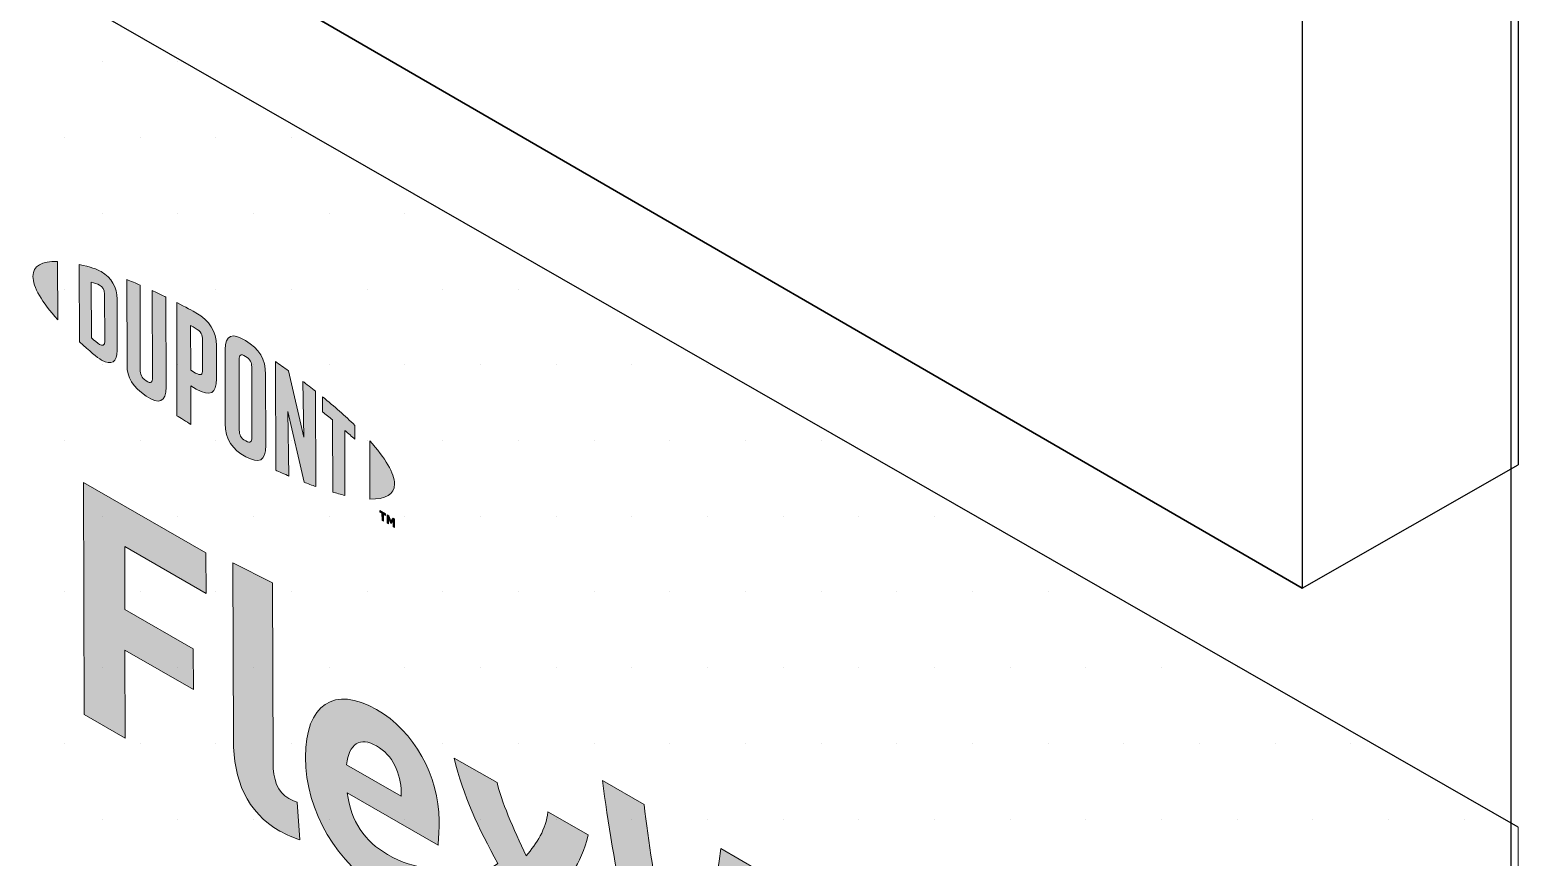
# Model space of a CAD drawing. Header units: inches. Extents: x -26 to 76, y -16 to 22.
# Drawn here: x 39.4603 to 39.8292, y -4.5281 to -4.3231 of the extents above; entities that cross this region are included whole.
import ezdxf

# ---------------------------------------------------------------- set-up
doc = ezdxf.new("R2010")
doc.units = ezdxf.units.IN
doc.header["$MEASUREMENT"] = 0
for name, color, linetype, lineweight in [('.ATI-HATCH', 7, 'Continuous', 0), ('G-ANNO-TTLB', 7, 'Continuous', 0), ('LOGOS', 7, 'Continuous', 0), ('T', 7, 'Continuous', 0), ('TYVEK', 7, 'Continuous', 0)]:
    doc.layers.add(name, color=color, linetype=linetype, lineweight=lineweight)

# ---------------------------------------------------------------- blocks, each defined once
blk = doc.blocks.new('Block_291')
at = {"layer": 'LOGOS', "true_color": 0x000000, "transparency": 33554687}
h = blk.add_hatch(color=18, dxfattribs=at)
h.dxf.hatch_style = 2
edge = h.paths.add_edge_path()
edge.add_spline(control_points=[(39.47376, -4.49276), (39.47376, -4.49276), (39.47362, -4.43525), (39.47362, -4.43525), (39.47362, -4.43525), (39.50397, -4.45268), (39.50397, -4.45268), (39.50397, -4.45268), (39.504, -4.4627), (39.504, -4.4627), (39.504, -4.4627), (39.48383, -4.45112), (39.48383, -4.45112), (39.48383, -4.45112), (39.48387, -4.46673), (39.48387, -4.46673), (39.48387, -4.46673), (39.50083, -4.47647), (39.50083, -4.47647), (39.50083, -4.47647), (39.50085, -4.48649), (39.50085, -4.48649), (39.50085, -4.48649), (39.4839, -4.47676), (39.4839, -4.47676), (39.4839, -4.47676), (39.48395, -4.49861), (39.48395, -4.49861), (39.48395, -4.49861), (39.47376, -4.49276), (39.47376, -4.49276)], knot_values=[0, 0, 0, 0, 1, 1, 1, 2, 2, 2, 3, 3, 3, 4, 4, 4, 5, 5, 5, 6, 6, 6, 7, 7, 7, 8, 8, 8, 9, 9, 9, 10, 10, 10, 10], degree=3, periodic=0)
h = blk.add_hatch(color=18, dxfattribs=at)
h.dxf.hatch_style = 2
edge = h.paths.add_edge_path()
edge.add_spline(control_points=[(39.52061, -4.50448), (39.52062, -4.50891), (39.52162, -4.51187), (39.52447, -4.51351), (39.52518, -4.51392), (39.5259, -4.51424), (39.52654, -4.51445), (39.52654, -4.51445), (39.52727, -4.52381), (39.52727, -4.52381), (39.52592, -4.52336), (39.52371, -4.52242), (39.52229, -4.5216), (39.51409, -4.5169), (39.5108, -4.50886), (39.51077, -4.499), (39.51077, -4.499), (39.51067, -4.45512), (39.51067, -4.45512), (39.51067, -4.45512), (39.5205, -4.46011), (39.5205, -4.46011), (39.5205, -4.46011), (39.52061, -4.50448), (39.52061, -4.50448)], knot_values=[0, 0, 0, 0, 1, 1, 1, 2, 2, 2, 3, 3, 3, 4, 4, 4, 5, 5, 5, 6, 6, 6, 7, 7, 7, 8, 8, 8, 8], degree=3, periodic=0)
h = blk.add_hatch(color=18, dxfattribs=at)
h.dxf.hatch_style = 2
edge = h.paths.add_edge_path()
edge.add_spline(control_points=[(39.53882, -4.50517), (39.53882, -4.50517), (39.55236, -4.51295), (39.55236, -4.51295), (39.55236, -4.51295), (39.55236, -4.51196), (39.55236, -4.51196), (39.55235, -4.50736), (39.5502, -4.50276), (39.54628, -4.50051), (39.54215, -4.49814), (39.53945, -4.49995), (39.53882, -4.50517)], knot_values=[0, 0, 0, 0, 1, 1, 1, 2, 2, 2, 3, 3, 3, 4, 4, 4, 4], degree=3, periodic=0)
edge = h.paths.add_edge_path()
edge.add_spline(control_points=[(39.56047, -4.54074), (39.55734, -4.54058), (39.55271, -4.53907), (39.54801, -4.53637), (39.53654, -4.52979), (39.52868, -4.51691), (39.52864, -4.50327), (39.52861, -4.4902), (39.53579, -4.48546), (39.54626, -4.49148), (39.5556, -4.49683), (39.56174, -4.50799), (39.56177, -4.519), (39.56177, -4.52147), (39.56164, -4.52352), (39.5615, -4.52508), (39.5615, -4.52508), (39.53898, -4.51216), (39.53898, -4.51216), (39.53992, -4.51926), (39.54328, -4.52414), (39.54898, -4.52741), (39.55247, -4.52942), (39.55582, -4.53044), (39.55888, -4.53072), (39.55888, -4.53072), (39.56047, -4.54074), (39.56047, -4.54074)], knot_values=[0, 0, 0, 0, 1, 1, 1, 2, 2, 2, 3, 3, 3, 4, 4, 4, 5, 5, 5, 6, 6, 6, 7, 7, 7, 8, 8, 8, 9, 9, 9, 9], degree=3, periodic=0)
h = blk.add_hatch(color=18, dxfattribs=at)
h.dxf.hatch_style = 2
edge = h.paths.add_edge_path()
edge.add_spline(control_points=[(39.57631, -4.52965), (39.57152, -4.52083), (39.56773, -4.51299), (39.5655, -4.50351), (39.5655, -4.50351), (39.57612, -4.5096), (39.57612, -4.5096), (39.57705, -4.51383), (39.5802, -4.52122), (39.58335, -4.5277), (39.58597, -4.52469), (39.58824, -4.52116), (39.58873, -4.51684), (39.58873, -4.51684), (39.5987, -4.52257), (39.5987, -4.52257), (39.59687, -4.53005), (39.59375, -4.53425), (39.58842, -4.53751), (39.59357, -4.54711), (39.59708, -4.55486), (39.60002, -4.56525), (39.60002, -4.56525), (39.5894, -4.55915), (39.5894, -4.55915), (39.58789, -4.55369), (39.58432, -4.54548), (39.58131, -4.53925), (39.57862, -4.54221), (39.57606, -4.54567), (39.57508, -4.55093), (39.57508, -4.55093), (39.56553, -4.54545), (39.56553, -4.54545), (39.56729, -4.53793), (39.57063, -4.53328), (39.57631, -4.52965)], knot_values=[0, 0, 0, 0, 1, 1, 1, 2, 2, 2, 3, 3, 3, 4, 4, 4, 5, 5, 5, 6, 6, 6, 7, 7, 7, 8, 8, 8, 9, 9, 9, 10, 10, 10, 11, 11, 11, 12, 12, 12, 12], degree=3, periodic=0)
h = blk.add_hatch(color=18, dxfattribs=at)
h.dxf.hatch_style = 2
edge = h.paths.add_edge_path()
edge.add_spline(control_points=[(39.65966, -4.54206), (39.65966, -4.54206), (39.67006, -4.54803), (39.67006, -4.54803), (39.6674, -4.56562), (39.66275, -4.58551), (39.65674, -4.59781), (39.65674, -4.59781), (39.64555, -4.59139), (39.64555, -4.59139), (39.64203, -4.57911), (39.63887, -4.56523), (39.6362, -4.55025), (39.63352, -4.56217), (39.63049, -4.57248), (39.62695, -4.58071), (39.62695, -4.58071), (39.61577, -4.57429), (39.61577, -4.57429), (39.61003, -4.55524), (39.60491, -4.52974), (39.60223, -4.50908), (39.60223, -4.50908), (39.61256, -4.51502), (39.61256, -4.51502), (39.61481, -4.53362), (39.61885, -4.55538), (39.62179, -4.56667), (39.62484, -4.55882), (39.62956, -4.54266), (39.63159, -4.52594), (39.63159, -4.52594), (39.64071, -4.53117), (39.64071, -4.53117), (39.64289, -4.55031), (39.64756, -4.57187), (39.65072, -4.58328), (39.65355, -4.5753), (39.65756, -4.55816), (39.65966, -4.54206)], knot_values=[0, 0, 0, 0, 1, 1, 1, 2, 2, 2, 3, 3, 3, 4, 4, 4, 5, 5, 5, 6, 6, 6, 7, 7, 7, 8, 8, 8, 9, 9, 9, 10, 10, 10, 11, 11, 11, 12, 12, 12, 13, 13, 13, 13], degree=3, periodic=0)
at = {"layer": 'LOGOS'}
for points, knots in [([(39.47376, -4.49276), (39.47376, -4.49276), (39.47362, -4.43525), (39.47362, -4.43525), (39.47362, -4.43525), (39.50397, -4.45268), (39.50397, -4.45268), (39.50397, -4.45268), (39.504, -4.4627), (39.504, -4.4627), (39.504, -4.4627), (39.48383, -4.45112), (39.48383, -4.45112), (39.48383, -4.45112), (39.48387, -4.46673), (39.48387, -4.46673), (39.48387, -4.46673), (39.50083, -4.47647), (39.50083, -4.47647), (39.50083, -4.47647), (39.50085, -4.48649), (39.50085, -4.48649), (39.50085, -4.48649), (39.4839, -4.47676), (39.4839, -4.47676), (39.4839, -4.47676), (39.48395, -4.49861), (39.48395, -4.49861), (39.48395, -4.49861), (39.47376, -4.49276), (39.47376, -4.49276)], [0, 0, 0, 0, 1, 1, 1, 2, 2, 2, 3, 3, 3, 4, 4, 4, 5, 5, 5, 6, 6, 6, 7, 7, 7, 8, 8, 8, 9, 9, 9, 10, 10, 10, 10]), ([(39.52061, -4.50448), (39.52062, -4.50891), (39.52162, -4.51187), (39.52447, -4.51351), (39.52518, -4.51392), (39.5259, -4.51424), (39.52654, -4.51445), (39.52654, -4.51445), (39.52727, -4.52381), (39.52727, -4.52381), (39.52592, -4.52336), (39.52371, -4.52242), (39.52229, -4.5216), (39.51409, -4.5169), (39.5108, -4.50886), (39.51077, -4.499), (39.51077, -4.499), (39.51067, -4.45512), (39.51067, -4.45512), (39.51067, -4.45512), (39.5205, -4.46011), (39.5205, -4.46011), (39.5205, -4.46011), (39.52061, -4.50448), (39.52061, -4.50448)], [0, 0, 0, 0, 1, 1, 1, 2, 2, 2, 3, 3, 3, 4, 4, 4, 5, 5, 5, 6, 6, 6, 7, 7, 7, 8, 8, 8, 8]), ([(39.56047, -4.54074), (39.55734, -4.54058), (39.55271, -4.53907), (39.54801, -4.53637), (39.53654, -4.52979), (39.52868, -4.51691), (39.52864, -4.50327), (39.52861, -4.4902), (39.53579, -4.48546), (39.54626, -4.49148), (39.5556, -4.49683), (39.56174, -4.50799), (39.56177, -4.519), (39.56177, -4.52147), (39.56164, -4.52352), (39.5615, -4.52508), (39.5615, -4.52508), (39.53898, -4.51216), (39.53898, -4.51216), (39.53992, -4.51926), (39.54328, -4.52414), (39.54898, -4.52741), (39.55247, -4.52942), (39.55582, -4.53044), (39.55888, -4.53072), (39.55888, -4.53072), (39.56047, -4.54074), (39.56047, -4.54074)], [0, 0, 0, 0, 1, 1, 1, 2, 2, 2, 3, 3, 3, 4, 4, 4, 5, 5, 5, 6, 6, 6, 7, 7, 7, 8, 8, 8, 9, 9, 9, 9]), ([(39.53882, -4.50517), (39.53882, -4.50517), (39.55236, -4.51295), (39.55236, -4.51295), (39.55236, -4.51295), (39.55236, -4.51196), (39.55236, -4.51196), (39.55235, -4.50736), (39.5502, -4.50276), (39.54628, -4.50051), (39.54215, -4.49814), (39.53945, -4.49995), (39.53882, -4.50517)], [0, 0, 0, 0, 1, 1, 1, 2, 2, 2, 3, 3, 3, 4, 4, 4, 4]), ([(39.57631, -4.52965), (39.57152, -4.52083), (39.56773, -4.51299), (39.5655, -4.50351), (39.5655, -4.50351), (39.57612, -4.5096), (39.57612, -4.5096), (39.57705, -4.51383), (39.5802, -4.52122), (39.58335, -4.5277), (39.58597, -4.52469), (39.58824, -4.52116), (39.58873, -4.51684), (39.58873, -4.51684), (39.5987, -4.52257), (39.5987, -4.52257), (39.59687, -4.53005), (39.59375, -4.53425), (39.58842, -4.53751), (39.59357, -4.54711), (39.59708, -4.55486), (39.60002, -4.56525), (39.60002, -4.56525), (39.5894, -4.55915), (39.5894, -4.55915), (39.58789, -4.55369), (39.58432, -4.54548), (39.58131, -4.53925), (39.57862, -4.54221), (39.57606, -4.54567), (39.57508, -4.55093), (39.57508, -4.55093), (39.56553, -4.54545), (39.56553, -4.54545), (39.56729, -4.53793), (39.57063, -4.53328), (39.57631, -4.52965)], [0, 0, 0, 0, 1, 1, 1, 2, 2, 2, 3, 3, 3, 4, 4, 4, 5, 5, 5, 6, 6, 6, 7, 7, 7, 8, 8, 8, 9, 9, 9, 10, 10, 10, 11, 11, 11, 12, 12, 12, 12]), ([(39.65966, -4.54206), (39.65966, -4.54206), (39.67006, -4.54803), (39.67006, -4.54803), (39.6674, -4.56562), (39.66275, -4.58551), (39.65674, -4.59781), (39.65674, -4.59781), (39.64555, -4.59139), (39.64555, -4.59139), (39.64203, -4.57911), (39.63887, -4.56523), (39.6362, -4.55025), (39.63352, -4.56217), (39.63049, -4.57248), (39.62695, -4.58071), (39.62695, -4.58071), (39.61577, -4.57429), (39.61577, -4.57429), (39.61003, -4.55524), (39.60491, -4.52974), (39.60223, -4.50908), (39.60223, -4.50908), (39.61256, -4.51502), (39.61256, -4.51502), (39.61481, -4.53362), (39.61885, -4.55538), (39.62179, -4.56667), (39.62484, -4.55882), (39.62956, -4.54266), (39.63159, -4.52594), (39.63159, -4.52594), (39.64071, -4.53117), (39.64071, -4.53117), (39.64289, -4.55031), (39.64756, -4.57187), (39.65072, -4.58328), (39.65355, -4.5753), (39.65756, -4.55816), (39.65966, -4.54206)], [0, 0, 0, 0, 1, 1, 1, 2, 2, 2, 3, 3, 3, 4, 4, 4, 5, 5, 5, 6, 6, 6, 7, 7, 7, 8, 8, 8, 9, 9, 9, 10, 10, 10, 11, 11, 11, 12, 12, 12, 13, 13, 13, 13])]:
    blk.add_open_spline(points, degree=3, knots=knots, dxfattribs=at)
blk = doc.blocks.new('Block_292')
at = {"layer": 'LOGOS', "true_color": 0x000000, "transparency": 33554687}
h = blk.add_hatch(color=18, dxfattribs=at)
h.dxf.hatch_style = 2
edge = h.paths.add_edge_path()
edge.add_spline(control_points=[(39.46109, -4.38416), (39.46109, -4.38681), (39.46333, -4.39056), (39.46722, -4.39492), (39.46722, -4.39492), (39.46718, -4.38048), (39.46718, -4.38048), (39.4633, -4.38036), (39.46108, -4.38154), (39.46109, -4.38416)], knot_values=[0, 0, 0, 0, 1, 1, 1, 2, 2, 2, 3, 3, 3, 3], degree=3, periodic=0)
h = blk.add_hatch(color=18, dxfattribs=at)
h.dxf.hatch_style = 2
edge = h.paths.add_edge_path()
edge.add_spline(control_points=[(39.47888, -4.40027), (39.47888, -4.40138), (39.47831, -4.40142), (39.47762, -4.40102), (39.47708, -4.40071), (39.47625, -4.40001), (39.47558, -4.39941), (39.47558, -4.39941), (39.47554, -4.3856), (39.47554, -4.3856), (39.47622, -4.38579), (39.47705, -4.38604), (39.47758, -4.38635), (39.47827, -4.38674), (39.47885, -4.38744), (39.47885, -4.38855), (39.47885, -4.38855), (39.47888, -4.40027), (39.47888, -4.40027)], knot_values=[0, 0, 0, 0, 1, 1, 1, 2, 2, 2, 3, 3, 3, 4, 4, 4, 5, 5, 5, 6, 6, 6, 6], degree=3, periodic=0)
edge = h.paths.add_edge_path()
edge.add_spline(control_points=[(39.47803, -4.383), (39.47694, -4.38237), (39.47538, -4.38184), (39.47255, -4.38123), (39.47255, -4.38123), (39.4726, -4.40036), (39.4726, -4.40036), (39.47509, -4.40266), (39.477, -4.40427), (39.47808, -4.40489), (39.48058, -4.40632), (39.48198, -4.40537), (39.48198, -4.40254), (39.48198, -4.40254), (39.48195, -4.38983), (39.48195, -4.38983), (39.48194, -4.387), (39.48053, -4.38443), (39.47803, -4.383)], knot_values=[0, 0, 0, 0, 1, 1, 1, 2, 2, 2, 3, 3, 3, 4, 4, 4, 5, 5, 5, 6, 6, 6, 6], degree=3, periodic=0)
h = blk.add_hatch(color=18, dxfattribs=at)
h.dxf.hatch_style = 2
edge = h.paths.add_edge_path()
edge.add_spline(control_points=[(39.4907, -4.40929), (39.4907, -4.4104), (39.49037, -4.41091), (39.48917, -4.41006), (39.48799, -4.40922), (39.48768, -4.40846), (39.48767, -4.40715), (39.48767, -4.40715), (39.48762, -4.38632), (39.48762, -4.38632), (39.48684, -4.38597), (39.4851, -4.38525), (39.48435, -4.38494), (39.48435, -4.38494), (39.4844, -4.40601), (39.4844, -4.40601), (39.48441, -4.40937), (39.48583, -4.41149), (39.48918, -4.41386), (39.49225, -4.41602), (39.49412, -4.41531), (39.49411, -4.41158), (39.49411, -4.41158), (39.49406, -4.38933), (39.49406, -4.38933), (39.49342, -4.389), (39.49132, -4.388), (39.49064, -4.3877), (39.49064, -4.3877), (39.4907, -4.40929), (39.4907, -4.40929)], knot_values=[0, 0, 0, 0, 1, 1, 1, 2, 2, 2, 3, 3, 3, 4, 4, 4, 5, 5, 5, 6, 6, 6, 7, 7, 7, 8, 8, 8, 9, 9, 9, 10, 10, 10, 10], degree=3, periodic=0)
h = blk.add_hatch(color=18, dxfattribs=at)
h.dxf.hatch_style = 2
edge = h.paths.add_edge_path()
edge.add_spline(control_points=[(39.50312, -4.40729), (39.50313, -4.4085), (39.50276, -4.4089), (39.50137, -4.40811), (39.50137, -4.40811), (39.50018, -4.40742), (39.50018, -4.40742), (39.50018, -4.40742), (39.50015, -4.39636), (39.50015, -4.39636), (39.50068, -4.39663), (39.50097, -4.39679), (39.50129, -4.39697), (39.50279, -4.39783), (39.5031, -4.39867), (39.50311, -4.3999), (39.50311, -4.3999), (39.50312, -4.40729), (39.50312, -4.40729)], knot_values=[0, 0, 0, 0, 1, 1, 1, 2, 2, 2, 3, 3, 3, 4, 4, 4, 5, 5, 5, 6, 6, 6, 6], degree=3, periodic=0)
edge = h.paths.add_edge_path()
edge.add_spline(control_points=[(39.50148, -4.39317), (39.50088, -4.39283), (39.49872, -4.39168), (39.49672, -4.39067), (39.49672, -4.39067), (39.49679, -4.4187), (39.49679, -4.4187), (39.49747, -4.41913), (39.49925, -4.42026), (39.50021, -4.42084), (39.50021, -4.42084), (39.50019, -4.41132), (39.50019, -4.41132), (39.50019, -4.41132), (39.50152, -4.41208), (39.50152, -4.41208), (39.5051, -4.41412), (39.50658, -4.41313), (39.50657, -4.40957), (39.50657, -4.40957), (39.50655, -4.40131), (39.50655, -4.40131), (39.50655, -4.39782), (39.50487, -4.39512), (39.50148, -4.39317)], knot_values=[0, 0, 0, 0, 1, 1, 1, 2, 2, 2, 3, 3, 3, 4, 4, 4, 5, 5, 5, 6, 6, 6, 7, 7, 7, 8, 8, 8, 8], degree=3, periodic=0)
h = blk.add_hatch(color=18, dxfattribs=at)
h.dxf.hatch_style = 2
edge = h.paths.add_edge_path()
edge.add_spline(control_points=[(39.51535, -4.42408), (39.51535, -4.42519), (39.51503, -4.42558), (39.51382, -4.42493), (39.51258, -4.42426), (39.51224, -4.42345), (39.51223, -4.4223), (39.51223, -4.4223), (39.51219, -4.40482), (39.51219, -4.40482), (39.51219, -4.40367), (39.51253, -4.40323), (39.51377, -4.40399), (39.51498, -4.40472), (39.5153, -4.4055), (39.5153, -4.40661), (39.5153, -4.40661), (39.51535, -4.42408), (39.51535, -4.42408)], knot_values=[0, 0, 0, 0, 1, 1, 1, 2, 2, 2, 3, 3, 3, 4, 4, 4, 5, 5, 5, 6, 6, 6, 6], degree=3, periodic=0)
edge = h.paths.add_edge_path()
edge.add_spline(control_points=[(39.51376, -4.40007), (39.5106, -4.39808), (39.50871, -4.39861), (39.50872, -4.4023), (39.50872, -4.4023), (39.50877, -4.42064), (39.50877, -4.42064), (39.50878, -4.42453), (39.51049, -4.42712), (39.51383, -4.42887), (39.5171, -4.43058), (39.51881, -4.43013), (39.5188, -4.42598), (39.5188, -4.42598), (39.51875, -4.40848), (39.51875, -4.40848), (39.51874, -4.40453), (39.5172, -4.40224), (39.51376, -4.40007)], knot_values=[0, 0, 0, 0, 1, 1, 1, 2, 2, 2, 3, 3, 3, 4, 4, 4, 5, 5, 5, 6, 6, 6, 6], degree=3, periodic=0)
h = blk.add_hatch(color=18, dxfattribs=at)
h.dxf.hatch_style = 2
edge = h.paths.add_edge_path()
edge.add_spline(control_points=[(39.52826, -4.42399), (39.52826, -4.42399), (39.52444, -4.40756), (39.52444, -4.40756), (39.5234, -4.40681), (39.52216, -4.40594), (39.5212, -4.40528), (39.5212, -4.40528), (39.52126, -4.43218), (39.52126, -4.43218), (39.52194, -4.4325), (39.52366, -4.43326), (39.52455, -4.43364), (39.52455, -4.43364), (39.52424, -4.41763), (39.52424, -4.41763), (39.52424, -4.41763), (39.52829, -4.43517), (39.52829, -4.43517), (39.52914, -4.4355), (39.53038, -4.43596), (39.5312, -4.43625), (39.5312, -4.43625), (39.53114, -4.41262), (39.53114, -4.41262), (39.53029, -4.41194), (39.52874, -4.41074), (39.52799, -4.41018), (39.52799, -4.41018), (39.52826, -4.42399), (39.52826, -4.42399)], knot_values=[0, 0, 0, 0, 1, 1, 1, 2, 2, 2, 3, 3, 3, 4, 4, 4, 5, 5, 5, 6, 6, 6, 7, 7, 7, 8, 8, 8, 9, 9, 9, 10, 10, 10, 10], degree=3, periodic=0)
h = blk.add_hatch(color=18, dxfattribs=at)
h.dxf.hatch_style = 2
edge = h.paths.add_edge_path()
edge.add_spline(control_points=[(39.53284, -4.41772), (39.53369, -4.41838), (39.53452, -4.41905), (39.53533, -4.41973), (39.53533, -4.41973), (39.53538, -4.43761), (39.53538, -4.43761), (39.53612, -4.43784), (39.53751, -4.43822), (39.53843, -4.43843), (39.53843, -4.43843), (39.53839, -4.42233), (39.53839, -4.42233), (39.53928, -4.4231), (39.54012, -4.42385), (39.54089, -4.42454), (39.54089, -4.42454), (39.54088, -4.42109), (39.54088, -4.42109), (39.53846, -4.41873), (39.53587, -4.41645), (39.53283, -4.41398), (39.53283, -4.41398), (39.53284, -4.41772), (39.53284, -4.41772)], knot_values=[0, 0, 0, 0, 1, 1, 1, 2, 2, 2, 3, 3, 3, 4, 4, 4, 5, 5, 5, 6, 6, 6, 7, 7, 7, 8, 8, 8, 8], degree=3, periodic=0)
h = blk.add_hatch(color=18, dxfattribs=at)
h.dxf.hatch_style = 2
edge = h.paths.add_edge_path()
edge.add_spline(control_points=[(39.55069, -4.4356), (39.55069, -4.43825), (39.54847, -4.43944), (39.54459, -4.43934), (39.54459, -4.43934), (39.54455, -4.42489), (39.54455, -4.42489), (39.54844, -4.42924), (39.55068, -4.43298), (39.55069, -4.4356)], knot_values=[0, 0, 0, 0, 1, 1, 1, 2, 2, 2, 3, 3, 3, 3], degree=3, periodic=0)
h = blk.add_hatch(color=18, dxfattribs=at)
h.dxf.hatch_style = 2
edge = h.paths.add_edge_path()
edge.add_spline(control_points=[(39.54889, -4.44325), (39.54889, -4.44325), (39.54926, -4.44346), (39.54926, -4.44346), (39.54926, -4.44346), (39.54981, -4.44476), (39.54981, -4.44476), (39.54981, -4.44476), (39.55035, -4.44409), (39.55035, -4.44409), (39.55035, -4.44409), (39.55071, -4.44429), (39.55071, -4.44429), (39.55071, -4.44429), (39.55071, -4.44637), (39.55071, -4.44637), (39.55071, -4.44637), (39.55038, -4.44618), (39.55038, -4.44618), (39.55038, -4.44618), (39.55037, -4.4447), (39.55037, -4.4447), (39.55037, -4.4447), (39.54982, -4.44538), (39.54982, -4.44538), (39.54982, -4.44538), (39.54978, -4.44536), (39.54978, -4.44536), (39.54978, -4.44536), (39.54922, -4.44404), (39.54922, -4.44404), (39.54922, -4.44404), (39.54923, -4.44552), (39.54923, -4.44552), (39.54923, -4.44552), (39.54889, -4.44533), (39.54889, -4.44533), (39.54889, -4.44533), (39.54889, -4.44325), (39.54889, -4.44325)], knot_values=[0, 0, 0, 0, 1, 1, 1, 2, 2, 2, 3, 3, 3, 4, 4, 4, 5, 5, 5, 6, 6, 6, 7, 7, 7, 8, 8, 8, 9, 9, 9, 10, 10, 10, 11, 11, 11, 12, 12, 12, 13, 13, 13, 13], degree=3, periodic=0)
edge = h.paths.add_edge_path()
edge.add_spline(control_points=[(39.5476, -4.44287), (39.5476, -4.44287), (39.54704, -4.44255), (39.54704, -4.44255), (39.54704, -4.44255), (39.54704, -4.44219), (39.54704, -4.44219), (39.54704, -4.44219), (39.5485, -4.44303), (39.5485, -4.44303), (39.5485, -4.44303), (39.5485, -4.44339), (39.5485, -4.44339), (39.5485, -4.44339), (39.54795, -4.44307), (39.54795, -4.44307), (39.54795, -4.44307), (39.54795, -4.44479), (39.54795, -4.44479), (39.54795, -4.44479), (39.54761, -4.44459), (39.54761, -4.44459), (39.54761, -4.44459), (39.5476, -4.44287), (39.5476, -4.44287)], knot_values=[0, 0, 0, 0, 1, 1, 1, 2, 2, 2, 3, 3, 3, 4, 4, 4, 5, 5, 5, 6, 6, 6, 7, 7, 7, 8, 8, 8, 8], degree=3, periodic=0)
at = {"layer": 'LOGOS'}
for points, knots in [([(39.46109, -4.38416), (39.46109, -4.38681), (39.46333, -4.39056), (39.46722, -4.39492), (39.46722, -4.39492), (39.46718, -4.38048), (39.46718, -4.38048), (39.4633, -4.38036), (39.46108, -4.38154), (39.46109, -4.38416)], [0, 0, 0, 0, 1, 1, 1, 2, 2, 2, 3, 3, 3, 3]), ([(39.47803, -4.383), (39.47694, -4.38237), (39.47538, -4.38184), (39.47255, -4.38123), (39.47255, -4.38123), (39.4726, -4.40036), (39.4726, -4.40036), (39.47509, -4.40266), (39.477, -4.40427), (39.47808, -4.40489), (39.48058, -4.40632), (39.48198, -4.40537), (39.48198, -4.40254), (39.48198, -4.40254), (39.48195, -4.38983), (39.48195, -4.38983), (39.48194, -4.387), (39.48053, -4.38443), (39.47803, -4.383)], [0, 0, 0, 0, 1, 1, 1, 2, 2, 2, 3, 3, 3, 4, 4, 4, 5, 5, 5, 6, 6, 6, 6]), ([(39.47888, -4.40027), (39.47888, -4.40138), (39.47831, -4.40142), (39.47762, -4.40102), (39.47708, -4.40071), (39.47625, -4.40001), (39.47558, -4.39941), (39.47558, -4.39941), (39.47554, -4.3856), (39.47554, -4.3856), (39.47622, -4.38579), (39.47705, -4.38604), (39.47758, -4.38635), (39.47827, -4.38674), (39.47885, -4.38744), (39.47885, -4.38855), (39.47885, -4.38855), (39.47888, -4.40027), (39.47888, -4.40027)], [0, 0, 0, 0, 1, 1, 1, 2, 2, 2, 3, 3, 3, 4, 4, 4, 5, 5, 5, 6, 6, 6, 6]), ([(39.4907, -4.40929), (39.4907, -4.4104), (39.49037, -4.41091), (39.48917, -4.41006), (39.48799, -4.40922), (39.48768, -4.40846), (39.48767, -4.40715), (39.48767, -4.40715), (39.48762, -4.38632), (39.48762, -4.38632), (39.48684, -4.38597), (39.4851, -4.38525), (39.48435, -4.38494), (39.48435, -4.38494), (39.4844, -4.40601), (39.4844, -4.40601), (39.48441, -4.40937), (39.48583, -4.41149), (39.48918, -4.41386), (39.49225, -4.41602), (39.49412, -4.41531), (39.49411, -4.41158), (39.49411, -4.41158), (39.49406, -4.38933), (39.49406, -4.38933), (39.49342, -4.389), (39.49132, -4.388), (39.49064, -4.3877), (39.49064, -4.3877), (39.4907, -4.40929), (39.4907, -4.40929)], [0, 0, 0, 0, 1, 1, 1, 2, 2, 2, 3, 3, 3, 4, 4, 4, 5, 5, 5, 6, 6, 6, 7, 7, 7, 8, 8, 8, 9, 9, 9, 10, 10, 10, 10]), ([(39.50148, -4.39317), (39.50088, -4.39283), (39.49872, -4.39168), (39.49672, -4.39067), (39.49672, -4.39067), (39.49679, -4.4187), (39.49679, -4.4187), (39.49747, -4.41913), (39.49925, -4.42026), (39.50021, -4.42084), (39.50021, -4.42084), (39.50019, -4.41132), (39.50019, -4.41132), (39.50019, -4.41132), (39.50152, -4.41208), (39.50152, -4.41208), (39.5051, -4.41412), (39.50658, -4.41313), (39.50657, -4.40957), (39.50657, -4.40957), (39.50655, -4.40131), (39.50655, -4.40131), (39.50655, -4.39782), (39.50487, -4.39512), (39.50148, -4.39317)], [0, 0, 0, 0, 1, 1, 1, 2, 2, 2, 3, 3, 3, 4, 4, 4, 5, 5, 5, 6, 6, 6, 7, 7, 7, 8, 8, 8, 8]), ([(39.50312, -4.40729), (39.50313, -4.4085), (39.50276, -4.4089), (39.50137, -4.40811), (39.50137, -4.40811), (39.50018, -4.40742), (39.50018, -4.40742), (39.50018, -4.40742), (39.50015, -4.39636), (39.50015, -4.39636), (39.50068, -4.39663), (39.50097, -4.39679), (39.50129, -4.39697), (39.50279, -4.39783), (39.5031, -4.39867), (39.50311, -4.3999), (39.50311, -4.3999), (39.50312, -4.40729), (39.50312, -4.40729)], [0, 0, 0, 0, 1, 1, 1, 2, 2, 2, 3, 3, 3, 4, 4, 4, 5, 5, 5, 6, 6, 6, 6]), ([(39.51376, -4.40007), (39.5106, -4.39808), (39.50871, -4.39861), (39.50872, -4.4023), (39.50872, -4.4023), (39.50877, -4.42064), (39.50877, -4.42064), (39.50878, -4.42453), (39.51049, -4.42712), (39.51383, -4.42887), (39.5171, -4.43058), (39.51881, -4.43013), (39.5188, -4.42598), (39.5188, -4.42598), (39.51875, -4.40848), (39.51875, -4.40848), (39.51874, -4.40453), (39.5172, -4.40224), (39.51376, -4.40007)], [0, 0, 0, 0, 1, 1, 1, 2, 2, 2, 3, 3, 3, 4, 4, 4, 5, 5, 5, 6, 6, 6, 6]), ([(39.51535, -4.42408), (39.51535, -4.42519), (39.51503, -4.42558), (39.51382, -4.42493), (39.51258, -4.42426), (39.51224, -4.42345), (39.51223, -4.4223), (39.51223, -4.4223), (39.51219, -4.40482), (39.51219, -4.40482), (39.51219, -4.40367), (39.51253, -4.40323), (39.51377, -4.40399), (39.51498, -4.40472), (39.5153, -4.4055), (39.5153, -4.40661), (39.5153, -4.40661), (39.51535, -4.42408), (39.51535, -4.42408)], [0, 0, 0, 0, 1, 1, 1, 2, 2, 2, 3, 3, 3, 4, 4, 4, 5, 5, 5, 6, 6, 6, 6]), ([(39.52826, -4.42399), (39.52826, -4.42399), (39.52444, -4.40756), (39.52444, -4.40756), (39.5234, -4.40681), (39.52216, -4.40594), (39.5212, -4.40528), (39.5212, -4.40528), (39.52126, -4.43218), (39.52126, -4.43218), (39.52194, -4.4325), (39.52366, -4.43326), (39.52455, -4.43364), (39.52455, -4.43364), (39.52424, -4.41763), (39.52424, -4.41763), (39.52424, -4.41763), (39.52829, -4.43517), (39.52829, -4.43517), (39.52914, -4.4355), (39.53038, -4.43596), (39.5312, -4.43625), (39.5312, -4.43625), (39.53114, -4.41262), (39.53114, -4.41262), (39.53029, -4.41194), (39.52874, -4.41074), (39.52799, -4.41018), (39.52799, -4.41018), (39.52826, -4.42399), (39.52826, -4.42399)], [0, 0, 0, 0, 1, 1, 1, 2, 2, 2, 3, 3, 3, 4, 4, 4, 5, 5, 5, 6, 6, 6, 7, 7, 7, 8, 8, 8, 9, 9, 9, 10, 10, 10, 10]), ([(39.53284, -4.41772), (39.53369, -4.41838), (39.53452, -4.41905), (39.53533, -4.41973), (39.53533, -4.41973), (39.53538, -4.43761), (39.53538, -4.43761), (39.53612, -4.43784), (39.53751, -4.43822), (39.53843, -4.43843), (39.53843, -4.43843), (39.53839, -4.42233), (39.53839, -4.42233), (39.53928, -4.4231), (39.54012, -4.42385), (39.54089, -4.42454), (39.54089, -4.42454), (39.54088, -4.42109), (39.54088, -4.42109), (39.53846, -4.41873), (39.53587, -4.41645), (39.53283, -4.41398), (39.53283, -4.41398), (39.53284, -4.41772), (39.53284, -4.41772)], [0, 0, 0, 0, 1, 1, 1, 2, 2, 2, 3, 3, 3, 4, 4, 4, 5, 5, 5, 6, 6, 6, 7, 7, 7, 8, 8, 8, 8]), ([(39.55069, -4.4356), (39.55069, -4.43825), (39.54847, -4.43944), (39.54459, -4.43934), (39.54459, -4.43934), (39.54455, -4.42489), (39.54455, -4.42489), (39.54844, -4.42924), (39.55068, -4.43298), (39.55069, -4.4356)], [0, 0, 0, 0, 1, 1, 1, 2, 2, 2, 3, 3, 3, 3]), ([(39.5476, -4.44287), (39.5476, -4.44287), (39.54704, -4.44255), (39.54704, -4.44255), (39.54704, -4.44255), (39.54704, -4.44219), (39.54704, -4.44219), (39.54704, -4.44219), (39.5485, -4.44303), (39.5485, -4.44303), (39.5485, -4.44303), (39.5485, -4.44339), (39.5485, -4.44339), (39.5485, -4.44339), (39.54795, -4.44307), (39.54795, -4.44307), (39.54795, -4.44307), (39.54795, -4.44479), (39.54795, -4.44479), (39.54795, -4.44479), (39.54761, -4.44459), (39.54761, -4.44459), (39.54761, -4.44459), (39.5476, -4.44287), (39.5476, -4.44287)], [0, 0, 0, 0, 1, 1, 1, 2, 2, 2, 3, 3, 3, 4, 4, 4, 5, 5, 5, 6, 6, 6, 7, 7, 7, 8, 8, 8, 8]), ([(39.54889, -4.44325), (39.54889, -4.44325), (39.54926, -4.44346), (39.54926, -4.44346), (39.54926, -4.44346), (39.54981, -4.44476), (39.54981, -4.44476), (39.54981, -4.44476), (39.55035, -4.44409), (39.55035, -4.44409), (39.55035, -4.44409), (39.55071, -4.44429), (39.55071, -4.44429), (39.55071, -4.44429), (39.55071, -4.44637), (39.55071, -4.44637), (39.55071, -4.44637), (39.55038, -4.44618), (39.55038, -4.44618), (39.55038, -4.44618), (39.55037, -4.4447), (39.55037, -4.4447), (39.55037, -4.4447), (39.54982, -4.44538), (39.54982, -4.44538), (39.54982, -4.44538), (39.54978, -4.44536), (39.54978, -4.44536), (39.54978, -4.44536), (39.54922, -4.44404), (39.54922, -4.44404), (39.54922, -4.44404), (39.54923, -4.44552), (39.54923, -4.44552), (39.54923, -4.44552), (39.54889, -4.44533), (39.54889, -4.44533), (39.54889, -4.44533), (39.54889, -4.44325), (39.54889, -4.44325)], [0, 0, 0, 0, 1, 1, 1, 2, 2, 2, 3, 3, 3, 4, 4, 4, 5, 5, 5, 6, 6, 6, 7, 7, 7, 8, 8, 8, 9, 9, 9, 10, 10, 10, 11, 11, 11, 12, 12, 12, 13, 13, 13, 13])]:
    blk.add_open_spline(points, degree=3, knots=knots, dxfattribs=at)
blk = doc.blocks.new('Block_290')
at = {"layer": 'LOGOS'}
for name in ['Block_292', 'Block_291']:
    blk.add_blockref(name, (0, 0), dxfattribs=at)
blk = doc.blocks.new('Block_351')
at = {"layer": '.ATI-HATCH'}
blk.add_lwpolyline([(38.68154, -3.86266), (38.68154, -4.12521), (39.82925, -4.78914), (39.82925, -4.52067)], close=True, dxfattribs=at)
at = {"layer": '.ATI-HATCH', "color": 8, "lineweight": 0, "true_color": 0x808080}
for points in [[(39.47827, -4.33105), (39.47827, -4.33105), (39.47827, -4.33105), (39.47827, -4.33105)], [(39.49702, -4.33105), (39.49702, -4.33105), (39.49702, -4.33105), (39.49702, -4.33105)], [(39.46889, -4.34981), (39.46889, -4.34981), (39.46889, -4.34981), (39.46889, -4.34981)], [(39.48764, -4.34981), (39.48764, -4.34981), (39.48764, -4.34981), (39.48764, -4.34981)], [(39.5064, -4.34981), (39.5064, -4.34981), (39.5064, -4.34981), (39.5064, -4.34981)], [(39.52516, -4.34981), (39.52516, -4.34981), (39.52516, -4.34981), (39.52516, -4.34981)], [(39.47827, -4.36857), (39.47827, -4.36857), (39.47827, -4.36857), (39.47827, -4.36857)], [(39.49702, -4.36857), (39.49702, -4.36857), (39.49702, -4.36857), (39.49702, -4.36857)], [(39.51578, -4.36857), (39.51578, -4.36857), (39.51578, -4.36857), (39.51578, -4.36857)], [(39.53453, -4.36857), (39.53453, -4.36857), (39.53453, -4.36857), (39.53453, -4.36857)], [(39.55329, -4.36857), (39.55329, -4.36857), (39.55329, -4.36857), (39.55329, -4.36857)], [(39.46889, -4.38732), (39.46889, -4.38732), (39.46889, -4.38732), (39.46889, -4.38732)], [(39.48764, -4.38732), (39.48764, -4.38732), (39.48764, -4.38732), (39.48764, -4.38732)], [(39.5064, -4.38732), (39.5064, -4.38732), (39.5064, -4.38732), (39.5064, -4.38732)], [(39.52516, -4.38732), (39.52516, -4.38732), (39.52516, -4.38732), (39.52516, -4.38732)], [(39.54391, -4.38732), (39.54391, -4.38732), (39.54391, -4.38732), (39.54391, -4.38732)], [(39.56267, -4.38732), (39.56267, -4.38732), (39.56267, -4.38732), (39.56267, -4.38732)], [(39.58142, -4.38732), (39.58142, -4.38732), (39.58142, -4.38732), (39.58142, -4.38732)], [(39.47827, -4.40608), (39.47827, -4.40608), (39.47827, -4.40608), (39.47827, -4.40608)], [(39.49702, -4.40608), (39.49702, -4.40608), (39.49702, -4.40608), (39.49702, -4.40608)], [(39.51578, -4.40608), (39.51578, -4.40608), (39.51578, -4.40608), (39.51578, -4.40608)], [(39.53453, -4.40608), (39.53453, -4.40608), (39.53453, -4.40608), (39.53453, -4.40608)], [(39.55329, -4.40608), (39.55329, -4.40608), (39.55329, -4.40608), (39.55329, -4.40608)], [(39.57205, -4.40608), (39.57205, -4.40608), (39.57205, -4.40608), (39.57205, -4.40608)], [(39.5908, -4.40608), (39.5908, -4.40608), (39.5908, -4.40608), (39.5908, -4.40608)], [(39.60956, -4.40608), (39.60956, -4.40608), (39.60956, -4.40608), (39.60956, -4.40608)], [(39.62831, -4.40608), (39.62831, -4.40608), (39.62831, -4.40608), (39.62831, -4.40608)], [(39.46889, -4.42483), (39.46889, -4.42483), (39.46889, -4.42483), (39.46889, -4.42483)], [(39.48764, -4.42483), (39.48764, -4.42483), (39.48764, -4.42483), (39.48764, -4.42483)], [(39.5064, -4.42483), (39.5064, -4.42483), (39.5064, -4.42483), (39.5064, -4.42483)], [(39.52516, -4.42483), (39.52516, -4.42483), (39.52516, -4.42483), (39.52516, -4.42483)], [(39.54391, -4.42483), (39.54391, -4.42483), (39.54391, -4.42483), (39.54391, -4.42483)], [(39.56267, -4.42483), (39.56267, -4.42483), (39.56267, -4.42483), (39.56267, -4.42483)], [(39.58142, -4.42483), (39.58142, -4.42483), (39.58142, -4.42483), (39.58142, -4.42483)], [(39.60018, -4.42483), (39.60018, -4.42483), (39.60018, -4.42483), (39.60018, -4.42483)], [(39.61893, -4.42483), (39.61893, -4.42483), (39.61893, -4.42483), (39.61893, -4.42483)], [(39.63769, -4.42483), (39.63769, -4.42483), (39.63769, -4.42483), (39.63769, -4.42483)], [(39.65645, -4.42483), (39.65645, -4.42483), (39.65645, -4.42483), (39.65645, -4.42483)], [(39.47827, -4.44359), (39.47827, -4.44359), (39.47827, -4.44359), (39.47827, -4.44359)], [(39.49702, -4.44359), (39.49702, -4.44359), (39.49702, -4.44359), (39.49702, -4.44359)], [(39.51578, -4.44359), (39.51578, -4.44359), (39.51578, -4.44359), (39.51578, -4.44359)], [(39.53453, -4.44359), (39.53453, -4.44359), (39.53453, -4.44359), (39.53453, -4.44359)], [(39.55329, -4.44359), (39.55329, -4.44359), (39.55329, -4.44359), (39.55329, -4.44359)], [(39.57205, -4.44359), (39.57205, -4.44359), (39.57205, -4.44359), (39.57205, -4.44359)], [(39.5908, -4.44359), (39.5908, -4.44359), (39.5908, -4.44359), (39.5908, -4.44359)], [(39.60956, -4.44359), (39.60956, -4.44359), (39.60956, -4.44359), (39.60956, -4.44359)], [(39.62831, -4.44359), (39.62831, -4.44359), (39.62831, -4.44359), (39.62831, -4.44359)], [(39.64707, -4.44359), (39.64707, -4.44359), (39.64707, -4.44359), (39.64707, -4.44359)], [(39.66582, -4.44359), (39.66582, -4.44359), (39.66582, -4.44359), (39.66582, -4.44359)], [(39.68458, -4.44359), (39.68458, -4.44359), (39.68458, -4.44359), (39.68458, -4.44359)], [(39.46889, -4.46234), (39.46889, -4.46234), (39.46889, -4.46234), (39.46889, -4.46234)], [(39.48764, -4.46234), (39.48764, -4.46234), (39.48764, -4.46234), (39.48764, -4.46234)], [(39.5064, -4.46234), (39.5064, -4.46234), (39.5064, -4.46234), (39.5064, -4.46234)], [(39.52516, -4.46234), (39.52516, -4.46234), (39.52516, -4.46234), (39.52516, -4.46234)], [(39.54391, -4.46234), (39.54391, -4.46234), (39.54391, -4.46234), (39.54391, -4.46234)], [(39.56267, -4.46234), (39.56267, -4.46234), (39.56267, -4.46234), (39.56267, -4.46234)], [(39.58142, -4.46234), (39.58142, -4.46234), (39.58142, -4.46234), (39.58142, -4.46234)], [(39.60018, -4.46234), (39.60018, -4.46234), (39.60018, -4.46234), (39.60018, -4.46234)], [(39.61893, -4.46234), (39.61893, -4.46234), (39.61893, -4.46234), (39.61893, -4.46234)], [(39.63769, -4.46234), (39.63769, -4.46234), (39.63769, -4.46234), (39.63769, -4.46234)], [(39.65645, -4.46234), (39.65645, -4.46234), (39.65645, -4.46234), (39.65645, -4.46234)], [(39.6752, -4.46234), (39.6752, -4.46234), (39.6752, -4.46234), (39.6752, -4.46234)], [(39.69396, -4.46234), (39.69396, -4.46234), (39.69396, -4.46234), (39.69396, -4.46234)], [(39.71271, -4.46234), (39.71271, -4.46234), (39.71271, -4.46234), (39.71271, -4.46234)], [(39.47827, -4.4811), (39.47827, -4.4811), (39.47827, -4.4811), (39.47827, -4.4811)], [(39.49702, -4.4811), (39.49702, -4.4811), (39.49702, -4.4811), (39.49702, -4.4811)], [(39.51578, -4.4811), (39.51578, -4.4811), (39.51578, -4.4811), (39.51578, -4.4811)], [(39.53453, -4.4811), (39.53453, -4.4811), (39.53453, -4.4811), (39.53453, -4.4811)], [(39.55329, -4.4811), (39.55329, -4.4811), (39.55329, -4.4811), (39.55329, -4.4811)], [(39.57205, -4.4811), (39.57205, -4.4811), (39.57205, -4.4811), (39.57205, -4.4811)], [(39.5908, -4.4811), (39.5908, -4.4811), (39.5908, -4.4811), (39.5908, -4.4811)], [(39.60956, -4.4811), (39.60956, -4.4811), (39.60956, -4.4811), (39.60956, -4.4811)], [(39.62831, -4.4811), (39.62831, -4.4811), (39.62831, -4.4811), (39.62831, -4.4811)], [(39.64707, -4.4811), (39.64707, -4.4811), (39.64707, -4.4811), (39.64707, -4.4811)], [(39.66582, -4.4811), (39.66582, -4.4811), (39.66582, -4.4811), (39.66582, -4.4811)], [(39.68458, -4.4811), (39.68458, -4.4811), (39.68458, -4.4811), (39.68458, -4.4811)], [(39.70333, -4.4811), (39.70333, -4.4811), (39.70333, -4.4811), (39.70333, -4.4811)], [(39.72209, -4.4811), (39.72209, -4.4811), (39.72209, -4.4811), (39.72209, -4.4811)], [(39.74085, -4.4811), (39.74085, -4.4811), (39.74085, -4.4811), (39.74085, -4.4811)], [(39.7596, -4.4811), (39.7596, -4.4811), (39.7596, -4.4811), (39.7596, -4.4811)], [(39.46889, -4.49986), (39.46889, -4.49986), (39.46889, -4.49986), (39.46889, -4.49986)], [(39.48764, -4.49986), (39.48764, -4.49986), (39.48764, -4.49986), (39.48764, -4.49986)], [(39.5064, -4.49986), (39.5064, -4.49986), (39.5064, -4.49986), (39.5064, -4.49986)], [(39.52516, -4.49986), (39.52516, -4.49986), (39.52516, -4.49986), (39.52516, -4.49986)], [(39.54391, -4.49986), (39.54391, -4.49986), (39.54391, -4.49986), (39.54391, -4.49986)], [(39.56267, -4.49986), (39.56267, -4.49986), (39.56267, -4.49986), (39.56267, -4.49986)], [(39.58142, -4.49986), (39.58142, -4.49986), (39.58142, -4.49986), (39.58142, -4.49986)], [(39.60018, -4.49986), (39.60018, -4.49986), (39.60018, -4.49986), (39.60018, -4.49986)], [(39.61893, -4.49986), (39.61893, -4.49986), (39.61893, -4.49986), (39.61893, -4.49986)], [(39.63769, -4.49986), (39.63769, -4.49986), (39.63769, -4.49986), (39.63769, -4.49986)], [(39.65645, -4.49986), (39.65645, -4.49986), (39.65645, -4.49986), (39.65645, -4.49986)], [(39.6752, -4.49986), (39.6752, -4.49986), (39.6752, -4.49986), (39.6752, -4.49986)], [(39.69396, -4.49986), (39.69396, -4.49986), (39.69396, -4.49986), (39.69396, -4.49986)], [(39.71271, -4.49986), (39.71271, -4.49986), (39.71271, -4.49986), (39.71271, -4.49986)], [(39.73147, -4.49986), (39.73147, -4.49986), (39.73147, -4.49986), (39.73147, -4.49986)], [(39.75022, -4.49986), (39.75022, -4.49986), (39.75022, -4.49986), (39.75022, -4.49986)], [(39.76898, -4.49986), (39.76898, -4.49986), (39.76898, -4.49986), (39.76898, -4.49986)], [(39.78774, -4.49986), (39.78774, -4.49986), (39.78774, -4.49986), (39.78774, -4.49986)], [(39.47827, -4.51861), (39.47827, -4.51861), (39.47827, -4.51861), (39.47827, -4.51861)], [(39.49702, -4.51861), (39.49702, -4.51861), (39.49702, -4.51861), (39.49702, -4.51861)], [(39.51578, -4.51861), (39.51578, -4.51861), (39.51578, -4.51861), (39.51578, -4.51861)], [(39.53453, -4.51861), (39.53453, -4.51861), (39.53453, -4.51861), (39.53453, -4.51861)], [(39.55329, -4.51861), (39.55329, -4.51861), (39.55329, -4.51861), (39.55329, -4.51861)], [(39.57205, -4.51861), (39.57205, -4.51861), (39.57205, -4.51861), (39.57205, -4.51861)], [(39.5908, -4.51861), (39.5908, -4.51861), (39.5908, -4.51861), (39.5908, -4.51861)], [(39.60956, -4.51861), (39.60956, -4.51861), (39.60956, -4.51861), (39.60956, -4.51861)], [(39.62831, -4.51861), (39.62831, -4.51861), (39.62831, -4.51861), (39.62831, -4.51861)], [(39.64707, -4.51861), (39.64707, -4.51861), (39.64707, -4.51861), (39.64707, -4.51861)], [(39.66582, -4.51861), (39.66582, -4.51861), (39.66582, -4.51861), (39.66582, -4.51861)], [(39.68458, -4.51861), (39.68458, -4.51861), (39.68458, -4.51861), (39.68458, -4.51861)], [(39.70333, -4.51861), (39.70333, -4.51861), (39.70333, -4.51861), (39.70333, -4.51861)], [(39.72209, -4.51861), (39.72209, -4.51861), (39.72209, -4.51861), (39.72209, -4.51861)], [(39.74085, -4.51861), (39.74085, -4.51861), (39.74085, -4.51861), (39.74085, -4.51861)], [(39.7596, -4.51861), (39.7596, -4.51861), (39.7596, -4.51861), (39.7596, -4.51861)], [(39.77836, -4.51861), (39.77836, -4.51861), (39.77836, -4.51861), (39.77836, -4.51861)], [(39.79711, -4.51861), (39.79711, -4.51861), (39.79711, -4.51861), (39.79711, -4.51861)], [(39.81587, -4.51861), (39.81587, -4.51861), (39.81587, -4.51861), (39.81587, -4.51861)]]:
    blk.add_open_spline(points, degree=3, dxfattribs=at)

msp = doc.modelspace()

# ---------------------------------------------------------------- hatches: boundary and pattern name
at = {"layer": 'G-ANNO-TTLB', "true_color": 0xff00ff, "transparency": 33554687}
h = msp.add_hatch(color=6, dxfattribs=at)
edge = h.paths.add_edge_path()
edge.add_spline(control_points=[(71.22733, -15.13455), (71.22733, -15.13455), (30.5273, -15.13455), (30.5273, -15.13455), (30.5273, -15.13455), (30.5273, 19.00075), (30.5273, 19.00075), (30.5273, 19.00075), (71.22733, 19.00075), (71.22733, 19.00075), (71.22733, 19.00075), (71.22733, -15.13455), (71.22733, -15.13455)], knot_values=[0, 0, 0, 0, 1, 1, 1, 2, 2, 2, 3, 3, 3, 4, 4, 4, 4], degree=3, periodic=0)
edge = h.paths.add_edge_path()
edge.add_spline(control_points=[(30.65233, 18.87572), (30.65233, 18.87572), (30.65233, -15.00951), (30.65233, -15.00951), (30.65233, -15.00951), (71.10229, -15.00951), (71.10229, -15.00951), (71.10229, -15.00951), (71.10229, 18.87572), (71.10229, 18.87572), (71.10229, 18.87572), (30.65233, 18.87572), (30.65233, 18.87572)], knot_values=[0, 0, 0, 0, 1, 1, 1, 2, 2, 2, 3, 3, 3, 4, 4, 4, 4], degree=3, periodic=0)
edge.add_line((30.65233, 18.87572), (30.65233, 18.87572))

# ---------------------------------------------------------------- linework, layer by layer
at = {"layer": 'G-ANNO-TTLB'}
for points in [[(71.22733, -15.13455), (71.22733, -15.13455), (30.5273, -15.13455), (30.5273, -15.13455), (30.5273, -15.13455), (30.5273, 19.00075), (30.5273, 19.00075), (30.5273, 19.00075), (71.22733, 19.00075), (71.22733, 19.00075), (71.22733, 19.00075), (71.22733, -15.13455), (71.22733, -15.13455)], [(30.65233, 18.87572), (30.65233, 18.87572), (30.65233, -15.00951), (30.65233, -15.00951), (30.65233, -15.00951), (71.10229, -15.00951), (71.10229, -15.00951), (71.10229, -15.00951), (71.10229, 18.87572), (71.10229, 18.87572), (71.10229, 18.87572), (30.65233, 18.87572), (30.65233, 18.87572)]]:
    msp.add_open_spline(points, degree=3, knots=[0, 0, 0, 0, 1, 1, 1, 2, 2, 2, 3, 3, 3, 4, 4, 4, 4], dxfattribs=at)
at = {"layer": 'T', "color": 3, "lineweight": 25, "true_color": 0x00ff00}
msp.add_line((38.62842, -3.79777), (39.77571, -4.46146), dxfattribs=at)
at = {"layer": 'TYVEK', "color": 191, "lineweight": 25, "true_color": 0xbf7fff}
msp.add_line((39.82924, -2.04977), (39.82924, -4.43086), dxfattribs=at)
at = {"layer": 'TYVEK', "color": 3, "lineweight": 25, "true_color": 0x00ff00}
for p, q in [((39.82924, -2.04977), (39.82924, -4.43086)), ((39.77571, -2.08036), (39.77571, -4.46146)), ((39.77571, -4.46146), (38.62842, -3.79777)), ((39.82925, -4.52067), (38.68154, -3.86266)), ((39.77571, -4.46146), (39.82924, -4.43086))]:
    msp.add_line(p, q, dxfattribs=at)
at = {"layer": 'TYVEK', "color": 243, "lineweight": 25, "true_color": 0xcc667f}
msp.add_lwpolyline([(39.82739, -5.3291), (40.18501, -5.53134), (40.19113, -2.25674), (39.82739, -2.04481)], close=True, dxfattribs=at)

# ---------------------------------------------------------------- block references
at = {"layer": '.ATI-HATCH'}
msp.add_blockref('Block_351', (0, 0), dxfattribs=at)
at = {"layer": 'LOGOS'}
msp.add_blockref('Block_290', (0, 0), dxfattribs=at)

doc.saveas('drawing.dxf')
